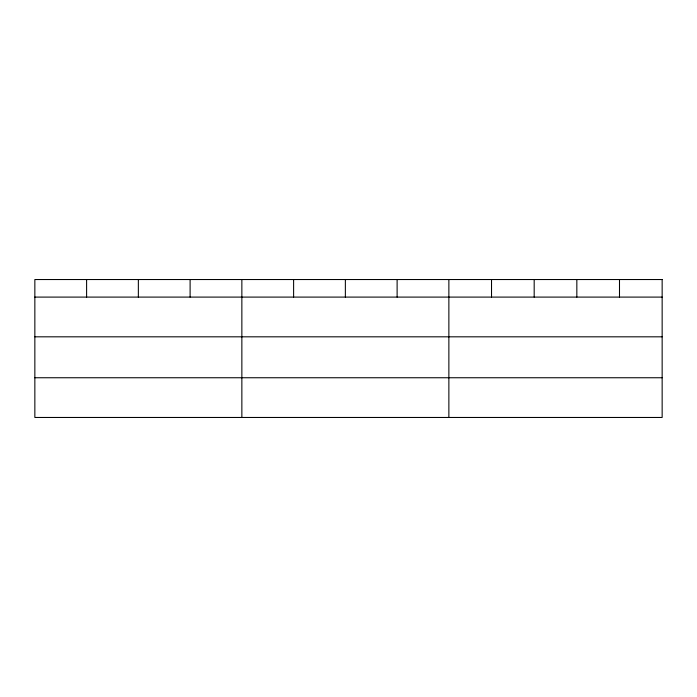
<?xml version="1.0" encoding="UTF-8"?>
<svg xmlns="http://www.w3.org/2000/svg" width="697" height="697" viewBox="0 0 697 697"><rect width="100%" height="100%" fill="white"/><g stroke="black" fill="none" stroke-linecap="round" stroke-linejoin="round"><path stroke-width="1.05" d="M34.85 297.096L662.15 297.096M34.85 336.817L662.15 336.817M34.85 377.748L662.15 377.748M619.494 279.532L619.494 297.096M576.837 279.532L576.837 297.096M534.181 279.532L534.181 297.096M491.524 279.532L491.524 297.096M448.868 279.532L448.868 417.468M397.116 279.532L397.116 297.096M345.363 279.532L345.363 297.096M293.611 279.532L293.611 297.096M241.859 279.532L241.859 417.468M190.107 279.532L190.107 297.096M138.355 279.532L138.355 297.096M86.602 279.532L86.602 297.096M662.15 279.532L34.85 279.532L34.85 417.468L662.15 417.468L662.15 279.532"/></g></svg>
